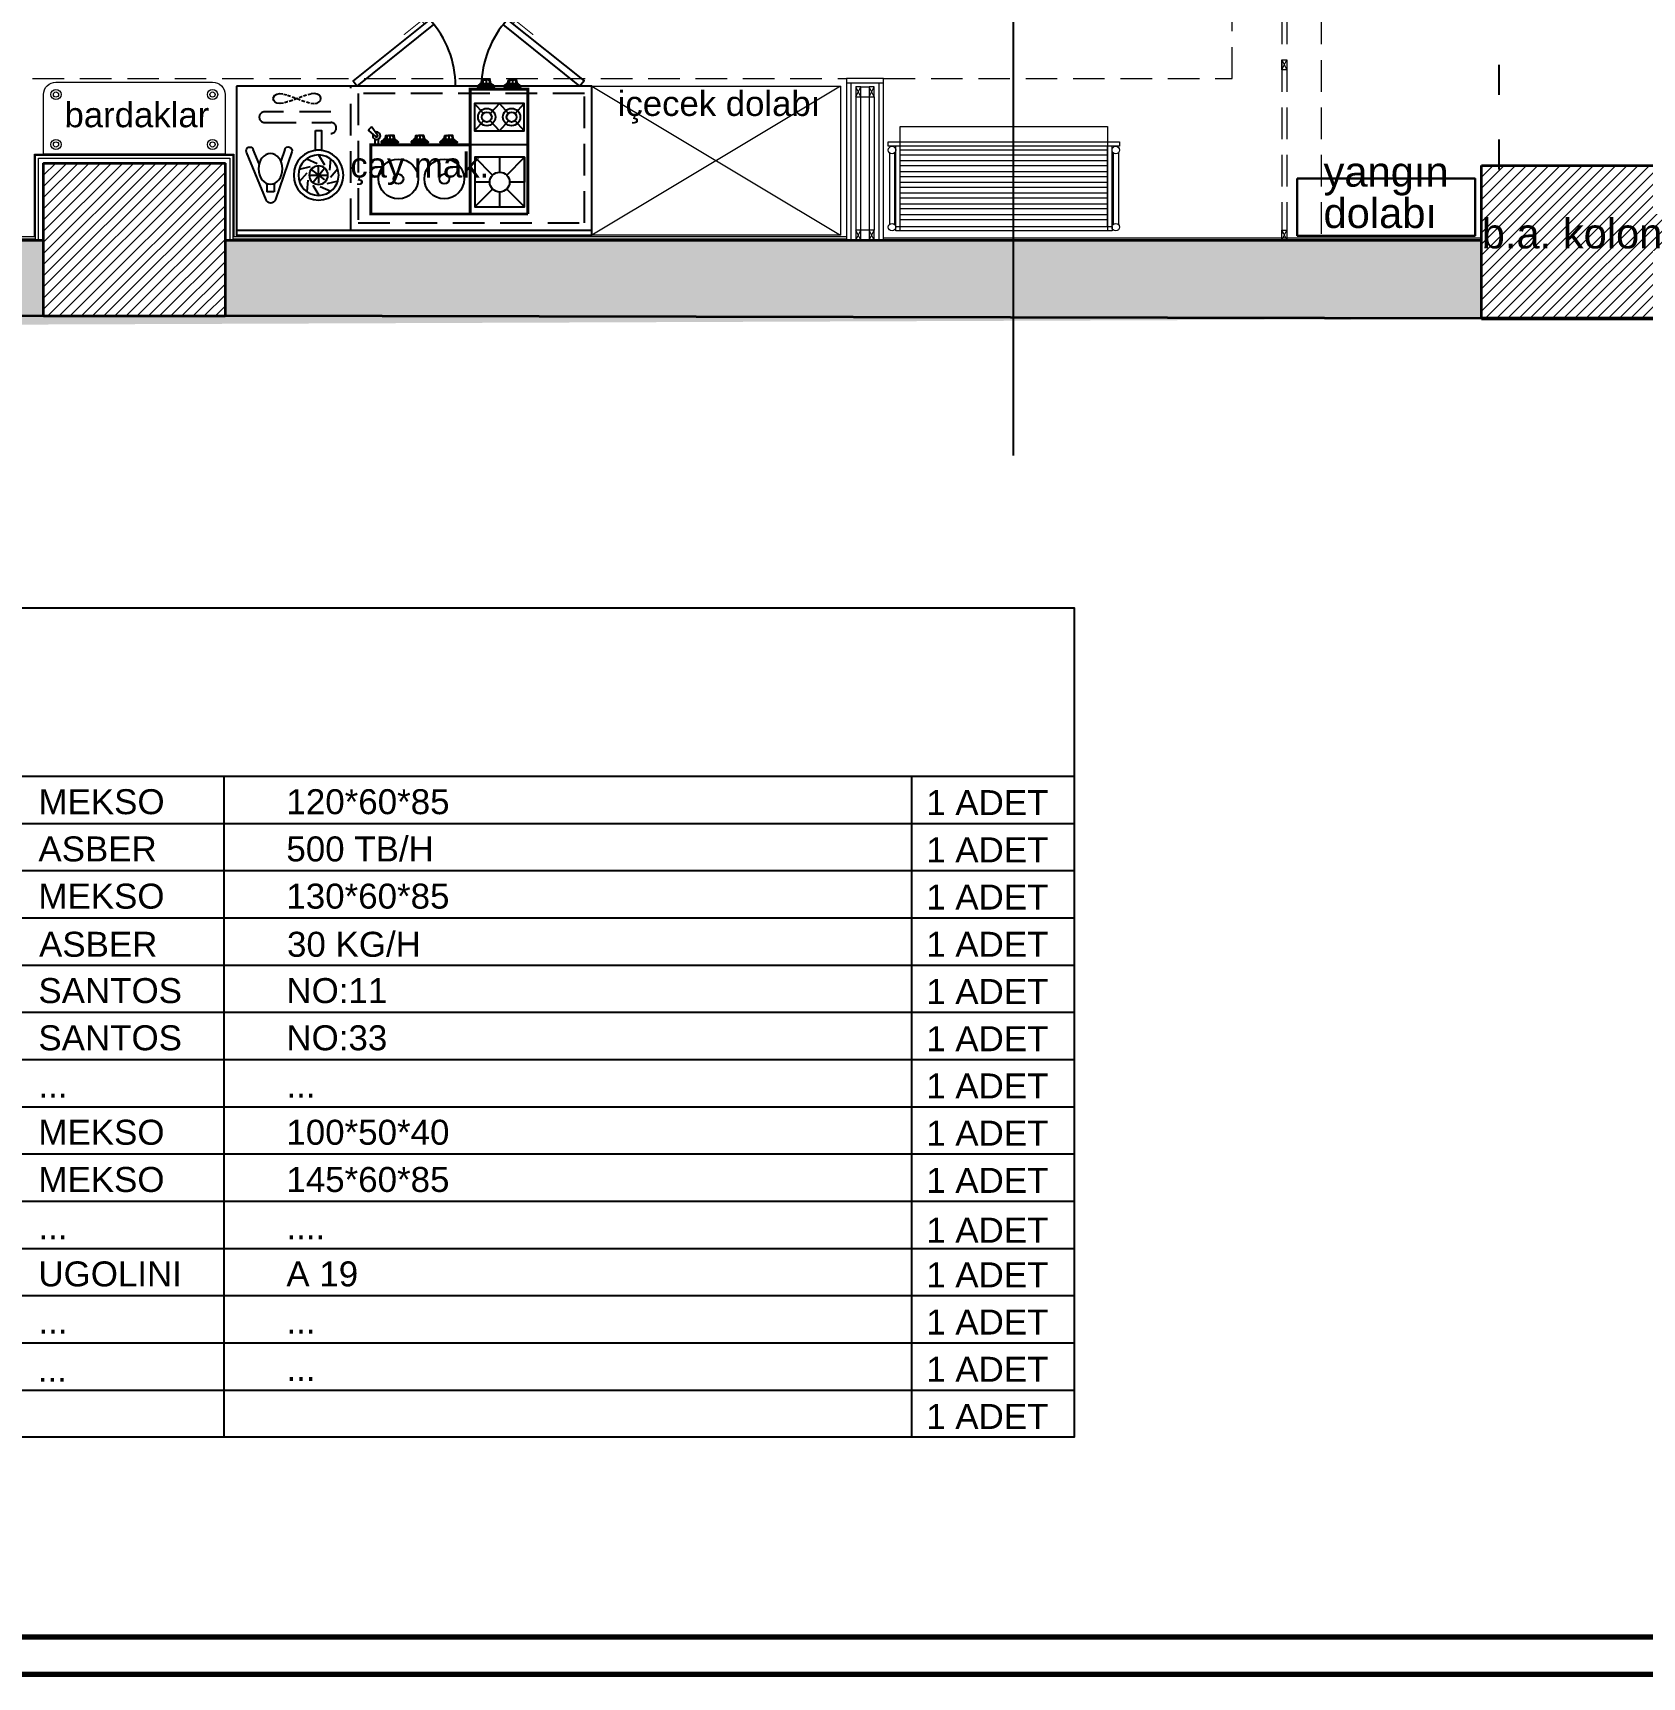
# Model space of a CAD drawing. Header units: millimetres. Extents: x 54215 to 67697, y 23496 to 56611.
# Drawn here: x 57017 to 57665, y 54333 to 54995 of the extents above; entities that cross this region are included whole.
import ezdxf

# ---------------------------------------------------------------- set-up
doc = ezdxf.new("R2010")
doc.units = ezdxf.units.MM
doc.linetypes.add('ACAD_ISO03W100', pattern=[30, 12, -18])
doc.linetypes.add('DASHED', pattern=[19.05, 12.7, -6.35])
for name, color, linetype, lineweight in [('- 0.09', 9, 'Continuous', 9), ('- 0.25', 43, 'Continuous', 25), ('- 0.30', 6, 'Continuous', 30), ('- 0.50', 30, 'Continuous', 50), ('END.MUTFAK', 135, 'Continuous', 25), ('no3_ahsap gorunus on ince', 32, 'Continuous', 13), ('no3_ahşap gorunus on kalın', 22, 'Continuous', 15), ('no3_cam kesit on', 131, 'Continuous', 18), ('no3_duvar kaplama', 8, 'Continuous', 0), ('no3_duvar mevcut', 4, 'Continuous', 35), ('no3_kutu profil gorunus', 8, 'Continuous', 0), ('no3_kutuprofil kesit', 74, 'Continuous', 18), ('no3_paslanmaz gorunus arka', 173, 'Continuous', 13), ('no3_tefriş izdüşüm', 87, 'Continuous', 15), ('t_yazı', 154, 'Continuous', 25), ('YAZI', 8, 'Continuous', 13)]:
    doc.layers.add(name, color=color, linetype=linetype, lineweight=lineweight)
for name, color, linetype in [('-DWG_ANA', 7, 'Continuous'), ('-DWG_DETAY1', 7, 'Continuous'), ('-DWG_DETAY2', 7, 'Continuous'), ('ANTET', 151, 'Continuous'), ('Kıtc-002 Çizgi', 7, 'Continuous'), ('Kıtc-041 İstif Rafı', 7, 'Continuous'), ('S2000-002 Çizgi', 7, 'Continuous')]:
    doc.layers.add(name, color=color, linetype=linetype)
doc.layers.add('0 rölöve', color=7, linetype='Continuous', true_color=0xf1380e)
doc.layers.add('no3_ahsap kesit on', color=7, linetype='Continuous', lineweight=20, true_color=0xfca103)
doc.layers.add('no3_alçıpan kesit', color=7, linetype='Continuous', lineweight=20, true_color=0xf5003d)
doc.styles.add('lst_area', font='arial.ttf')
doc.styles.get("Standard").update_dxf_attribs({"font": 'arial.ttf'})

# ---------------------------------------------------------------- blocks, each defined once
blk = doc.blocks.new('A$C7D36761A')
at = {"layer": 'S2000-002 Çizgi'}
for points in [[(0, 20.47), (6.62, 1.21, 0.691141), (10.36, 1.1), (18.29, 20.3)], [(2.84, 21.45), (4.45, 16.75, 0.691141)]]:
    blk.add_lwpolyline(points, format="xyb", dxfattribs=at)
for points in [[(13.14, 15.69), (15.51, 21.45)], [(7.07, 7.73), (7.07, 4.38)], [(10.07, 7.71), (10.07, 4.38)], [(7.07, 4.38), (10.07, 4.38)]]:
    blk.add_lwpolyline(points, dxfattribs=at)
for centre, start, end in [((1.42, 20.96), 18.97681, 198.97681), ((16.9, 20.88), 337.5765, 157.5765)]:
    blk.add_arc(centre, 1.5, start, end, dxfattribs=at)
blk.add_ellipse((8.6, 13.59), major_axis=(0, -6.18), ratio=0.781319, dxfattribs=at)
blk = doc.blocks.new('A$C4AF1199D')
at = {"layer": 'S2000-002 Çizgi'}
for points in [[(2.4, 20.6), (5.42, 17.12)], [(5.4, 24.63), (5.79, 20.04)], [(12.59, 19.94), (7.13, 15.7)], [(7.66, 20.97), (12.41, 15.17)], [(10.19, 26.12), (7.81, 22.18)], [(10.18, 21.16), (10, 14.25)], [(14.95, 24.51), (10.7, 22.72)], [(17.85, 20.42), (13.36, 21.46)], [(2.34, 15.58), (6.83, 14.54)], [(5.24, 11.49), (9.49, 13.28)], [(6.25, 18), (13.75, 18)], [(10, 9.88), (12.38, 13.82)], [(14.79, 11.37), (14.4, 15.96)], [(17.79, 15.4), (14.77, 18.88)]]:
    blk.add_lwpolyline(points, dxfattribs=at)
blk.add_lwpolyline([(8.75, 0), (11.25, 0), (11.25, 8), (8.75, 8)], close=True, dxfattribs=at)
for radius in [10, 8.12, 3.75]:
    blk.add_circle((10, 18), radius, dxfattribs=at)
blk = doc.blocks.new('A$C5997760D')
at = {"layer": 'Kıtc-002 Çizgi'}
blk.add_line((143, 84.83), (0, 84.83), dxfattribs=at)
for points in [[(143, 26.83), (143, 86.83), (0, 86.83), (0, 26.83)], [(34.05, 0), (3.15, 24.77), (4.8, 26.83), (35.7, 2.06)], [(65.2, 0), (96.1, 24.77), (94.44, 26.83), (63.55, 2.06)]]:
    blk.add_lwpolyline(points, close=True, dxfattribs=at)
at = {"layer": 'Kıtc-002 Çizgi', "linetype": 'DASHED'}
blk.add_lwpolyline([(94, 81.83), (3, 81.83), (3, 29.83), (94, 29.83)], close=True, dxfattribs=at)
blk.add_lwpolyline([(97, 84.83), (97, 26.83)], dxfattribs=at)
for points in [[(131.67, 41.51), (105, 41.51, -1), (105, 45.86)], [(105, 37.17), (131.67, 37.17, 1), (131.67, 41.51)]]:
    blk.add_lwpolyline(points, format="xyb", dxfattribs=at)
at = {"layer": 'Kıtc-002 Çizgi', "linetype": 'DASHED', "ltscale": 0.1}
blk.add_lwpolyline([(125.56, 29.86), (124.1, 30.03), (122.4, 30.48), (120.54, 31.12), (118.59, 31.86), (116.64, 32.59), (114.78, 33.23), (113.07, 33.69), (111.62, 33.86), (110.47, 33.69), (109.66, 33.23), (109.17, 32.59), (109, 31.86), (109.17, 31.12), (109.66, 30.48), (110.47, 30.03), (111.62, 29.86), (113.07, 30.03), (114.78, 30.48), (116.64, 31.12), (118.59, 31.86), (120.54, 32.59), (122.4, 33.23), (124.1, 33.69), (125.56, 33.86), (126.7, 33.69), (127.52, 33.23), (128.01, 32.59), (128.17, 31.86), (128.01, 31.12), (127.52, 30.48), (126.7, 30.03)], close=True, dxfattribs=at)
at = {"layer": 'Kıtc-002 Çizgi', "const_width": 0.44}
for points in [[(31.79, 1.81), (30.72, 0.48), (25.05, 5.03), (23.6, 6.19)], [(67.46, 1.81), (68.52, 0.48), (74.19, 5.03), (75.64, 6.19)]]:
    blk.add_lwpolyline(points, dxfattribs=at)
at = {"layer": 'Kıtc-002 Çizgi'}
for centre, start, end in [((4.8, 26.83), 317.45675, 0), ((94.44, 26.83), 180, 222.54325)]:
    blk.add_arc(centre, 39.6, start, end, dxfattribs=at)
blk = doc.blocks.new('ÇO3')
at = {"layer": '-DWG_ANA', "color": 0, "const_width": 1.2}
for points in [[(0, 50.22), (63.21, 50.22), (63.21, 22.34), (23.21, 22.34), (23.21, 27.22)], [(0, 50.22), (0, 0), (23.21, 0), (23.21, 22.34)], [(23.21, 27.22), (23.21, 50.22)]]:
    blk.add_lwpolyline(points, dxfattribs=at)
at = {"layer": '-DWG_DETAY1', "color": 0}
for points in [[(1.38, 47.38), (1.38, 27.38), (21.38, 27.38), (21.38, 47.38), (1.38, 47.38), (8.55, 40.21)], [(15.38, 37.38), (21.38, 37.38), (21.38, 47.38), (11.38, 47.38), (11.38, 41.38)], [(21.38, 47.38), (14.21, 40.21)], [(8.55, 34.55), (1.38, 27.38), (1.38, 37.38), (7.38, 37.38)], [(8.55, 34.55), (1.38, 27.38), (1.38, 37.38), (7.38, 37.38)], [(11.38, 33.38), (11.38, 28.38), (11.38, 27.38)], [(14.21, 34.55), (21.38, 27.38)], [(0, 22.34), (23.21, 22.34)], [(1.49, 5.77), (21.49, 5.77), (21.49, 16.77), (1.49, 16.77), (1.49, 5.77), (11.49, 5.77), (11.49, 5.77)], [(1.49, 16.77), (5.2, 12.68)], [(11.49, 16.77), (7.85, 12.77)], [(17.85, 12.77), (21.49, 16.77), (11.49, 16.77), (15.2, 12.68)], [(17.85, 12.77), (21.49, 16.77), (11.49, 16.77), (15.2, 12.68)], [(11.49, 16.77), (11.49, 16.77)], [(5.16, 9.81), (1.49, 5.77)], [(7.89, 9.72), (11.49, 5.77), (15.16, 9.81)], [(17.89, 9.72), (21.49, 5.77)]]:
    blk.add_lwpolyline(points, dxfattribs=at)
for centre, radius in [((11.38, 37.38), 4), ((33.65, 36.11), 8), ((52.13, 36.11), 8)]:
    blk.add_circle(centre, radius, dxfattribs=at)
at = {"layer": '-DWG_DETAY2', "color": 0}
for points in [[(34.23, 21.3), (28.39, 21.31), (28.96, 20.76), (34.13, 20.75), (34.96, 20.77), (35.4, 21.32)], [(33.4, 20.61), (29.22, 20.61), (29.66, 20.19), (31.4, 20.19), (34.13, 20.17), (34.57, 20.62)], [(45.84, 21.3), (40, 21.31), (40.57, 20.76), (45.74, 20.75), (46.57, 20.77), (47.01, 21.32)], [(45.02, 20.61), (40.83, 20.61), (41.27, 20.19), (43.01, 20.19), (45.74, 20.17), (46.19, 20.62)], [(57.88, 21.3), (52.04, 21.31), (52.61, 20.76), (57.78, 20.75), (58.6, 20.77), (59.05, 21.32)], [(57.05, 20.61), (52.87, 20.61), (53.31, 20.19), (55.05, 20.19), (57.78, 20.17), (58.22, 20.62)], [(8.54, -1.1), (2.71, -1.1), (3.27, -1.64), (8.45, -1.65), (9.27, -1.64), (9.71, -1.08)], [(7.72, -1.79), (3.53, -1.79), (3.97, -2.21), (5.71, -2.21), (8.45, -2.23), (8.89, -1.78)], [(19.2, -1.1), (13.37, -1.1), (13.93, -1.64), (19.11, -1.65), (19.93, -1.64), (20.37, -1.08)], [(18.38, -1.79), (14.19, -1.79), (14.63, -2.21), (16.37, -2.21), (19.11, -2.23), (19.55, -1.78)]]:
    blk.add_lwpolyline(points, close=True, dxfattribs=at)
for points in [[(29.91, 20.2), (30.23, 18.68), (32.09, 18.68)], [(30.65, 18.83), (30.42, 20.18)], [(31.85, 18.82), (31.85, 20.19)], [(33.79, 20.18), (33.48, 18.68), (32.09, 18.68)], [(33.05, 18.83), (33.27, 20.18)], [(41.52, 20.2), (41.84, 18.68), (43.7, 18.68)], [(42.26, 18.83), (42.03, 20.18)], [(43.46, 18.82), (43.46, 20.19)], [(45.4, 20.18), (45.09, 18.68), (43.7, 18.68)], [(44.66, 18.83), (44.88, 20.18)], [(53.56, 20.2), (53.88, 18.68), (55.74, 18.68)], [(54.3, 18.83), (54.07, 20.18)], [(55.5, 18.82), (55.5, 20.19)], [(57.44, 20.18), (57.13, 18.68), (55.74, 18.68)], [(56.69, 18.83), (56.92, 20.18)], [(60.3, 20.1), (60.31, 22.34)], [(61.54, 20.1), (61.55, 22.34)], [(31.85, 18.68), (31.85, 18.68)], [(33.02, 18.68), (33.02, 18.68)], [(43.46, 18.68), (43.46, 18.68)], [(44.63, 18.68), (44.63, 18.68)], [(55.5, 18.68), (55.5, 18.68)], [(56.67, 18.68), (56.67, 18.68)], [(4.23, -2.21), (4.55, -3.73), (6.4, -3.72)], [(4.97, -3.58), (4.73, -2.23)], [(6.16, -3.58), (6.16, -2.21)], [(6.16, -3.73), (6.16, -3.72)], [(8.11, -2.23), (7.8, -3.72), (6.4, -3.72)], [(7.33, -3.73), (7.34, -3.72)], [(7.36, -3.57), (7.59, -2.22)], [(14.89, -2.21), (15.2, -3.73), (17.06, -3.72)], [(15.63, -3.58), (15.39, -2.23)], [(16.82, -3.58), (16.82, -2.21)], [(16.82, -3.73), (16.82, -3.72)], [(18.77, -2.23), (18.46, -3.72), (17.06, -3.72)], [(17.99, -3.73), (17.99, -3.72)], [(18.02, -3.57), (18.25, -2.22)]]:
    blk.add_lwpolyline(points, dxfattribs=at)
blk.add_lwpolyline([(61.16, 19.13, 0.419508), (60.49, 18.47), (62.86, 15.29, 0.208017), (64.21, 16.63), (61.16, 19.13)], format="xyb", dxfattribs=at)
for centre, radius in [((33.65, 36.11), 2), ((52.13, 36.11), 2), ((6.58, 11.22), 3.5), ((16.58, 11.22), 3.5), ((6.58, 11.22), 2), ((16.58, 11.22), 2)]:
    blk.add_circle(centre, radius, dxfattribs=at)
for centre, radius, start, end in [((60.92, 18.7), 1.55, 339.02572, 288.66953), ((30.11, 19.69), 1.02, 277.06542, 302.58422), ((31.25, 20.02), 1.33, 243.22105, 296.49232), ((32.44, 20.02), 1.33, 243.59222, 296.86348), ((33.59, 19.69), 1.02, 237.50031, 263.01912), ((41.72, 19.69), 1.02, 277.06542, 302.58422), ((42.87, 20.02), 1.33, 243.22105, 296.49232), ((44.05, 20.02), 1.33, 243.59222, 296.86348), ((45.2, 19.69), 1.02, 237.50031, 263.01912), ((53.75, 19.69), 1.02, 277.06542, 302.58422), ((54.9, 20.02), 1.33, 243.22105, 296.49232), ((56.09, 20.02), 1.33, 243.59222, 296.86348), ((57.24, 19.69), 1.02, 237.50031, 263.01912), ((60.92, 18.7), 0.549, 23.39968, 245.78346), ((4.42, -2.72), 1.02, 277.06542, 302.58422), ((5.57, -2.38), 1.33, 243.22105, 296.49232), ((6.76, -2.38), 1.33, 243.59222, 296.86348), ((7.91, -2.72), 1.02, 237.50031, 263.01912), ((15.08, -2.72), 1.02, 277.06542, 302.58422), ((16.23, -2.38), 1.33, 243.22105, 296.49232), ((17.42, -2.38), 1.33, 243.59222, 296.86348), ((18.57, -2.72), 1.02, 237.50031, 263.01912)]:
    blk.add_arc(centre, radius, start, end, dxfattribs=at)
blk = doc.blocks.new('plan girişblok')
at = {"layer": '- 0.09'}
h = blk.add_hatch(dxfattribs=at)
h.set_pattern_fill('ANSI31', color=256)
h.set_pattern_definition([(45, (2446.458, 1691.4684), (-2.245064, 2.245064), [])])
h.paths.add_polyline_path([(3742.07, 3361.46), (3669.07, 3361.46), (3669.07, 3299.96), (3742.07, 3299.96)])
h.paths.add_polyline_path([(4427.57, 3356.96), (4354.07, 3356.96), (4354.07, 3295.46), (4427.57, 3295.46)])
h.paths.add_polyline_path([(5009.07, 3355.96), (4935.57, 3355.96), (4935.57, 3294.46), (5009.07, 3294.46)])
h.paths.add_polyline_path([(5006.07, 2568.46), (4933.07, 2568.46), (4933.07, 2506.96), (5006.07, 2506.96)])
h.paths.add_polyline_path([(4427.57, 2569.46), (4354.57, 2569.46), (4354.57, 2507.96), (4427.57, 2507.96)])
h.paths.add_polyline_path([(3742.07, 2563.46), (3669.07, 2563.46), (3669.07, 2501.96), (3742.07, 2501.96)])
at = {"layer": 'no3_duvar kaplama'}
h = blk.add_hatch(color=256, dxfattribs=at)
h.dxf.hatch_style = 1
h.paths.add_polyline_path([(3669.07, 2563.46), (3687.07, 2563.46), (3669.07, 2563.46), (3669.07, 2501.96), (3687.07, 2501.96), (5226.73, 2507.87), (5230.28, 3355.96), (3742.07, 3356.96), (3687.07, 3361.46), (3669.07, 3361.46), (3669.07, 3293.96), (3687.07, 3293.96), (3687.07, 3299.96), (3669.07, 3299.96), (3669.07, 3361.46), (3742.07, 3361.46), (3742.07, 3321.96), (4354.07, 3321.96), (4354.07, 3356.96), (4427.57, 3356.96), (4427.57, 3322.96), (4935.57, 3322.96), (4935.57, 3355.96), (5009.07, 3355.96), (5009.07, 3318.96), (5144.57, 3318.96), (5144.57, 3310.46), (5191.07, 3310.46), (5191.07, 2572.96), (5169.13, 2572.96), (5169.13, 2538.46), (5006.07, 2538.46), (5006.07, 2506.96), (4933.07, 2506.96), (4933.07, 2538.46), (4427.57, 2538.46), (4427.57, 2507.96), (4354.57, 2507.96), (4354.57, 2538.46), (3742.07, 2538.46), (3742.07, 2501.96), (3669.07, 2501.96)])
h.paths.add_polyline_path([(5191.07, 2684.86), (5191.07, 2661.57), (5203.3, 2661.57), (5203.3, 2684.86)], flags=17)
at = {"layer": '- 0.50'}
blk.add_line((4933.07, 2506.96), (5006.07, 2506.96), dxfattribs=at)
at = {"layer": 'no3_ahsap kesit on'}
for p, q in [((4692.53, 2603.46), (4677.53, 2603.46)), ((4677.53, 2603.46), (4677.53, 2538.46)), ((4692.53, 2601.66), (4677.53, 2601.66)), ((4679.33, 2601.66), (4679.33, 2538.46))]:
    blk.add_line(p, q, dxfattribs=at)
for points in [[(4692.53, 2538.46), (4692.53, 2603.46), (4677.53, 2603.46)], [(4690.73, 2538.46), (4690.73, 2601.66), (4677.53, 2601.66)]]:
    blk.add_lwpolyline(points, dxfattribs=at)
at = {"layer": 'no3_alçıpan kesit'}
for points in [[(4351.37, 2538.46), (4351.37, 2572.66), (4430.77, 2572.66), (4430.77, 2538.46)], [(4352.57, 2538.46), (4352.57, 2571.46), (4429.57, 2571.46), (4429.57, 2538.46)]]:
    blk.add_lwpolyline(points, dxfattribs=at)
at = {"layer": 'no3_cam kesit on'}
blk.add_lwpolyline([(4350.97, 2539.96), (4350.97, 2573.06), (4431.17, 2573.06), (4431.17, 2539.96)], dxfattribs=at)
at = {"layer": 'no3_duvar kaplama', "linetype": 'DASHED'}
for p, q in [((4832.77, 2603.46), (4832.77, 2934.26)), ((4083.48, 2603.46), (4677.53, 2603.46)), ((4692.53, 2603.46), (4832.77, 2603.46))]:
    blk.add_line(p, q, dxfattribs=at)
at = {"layer": 'no3_duvar kaplama'}
for p, q in [((4083.48, 2539.96), (4351.37, 2539.96)), ((4083.48, 2538.96), (4351.37, 2538.96)), ((4430.77, 2539.96), (4677.53, 2539.96)), ((4430.77, 2538.96), (4677.53, 2538.96)), ((4692.53, 2539.46), (4933.07, 2539.46))]:
    blk.add_line(p, q, dxfattribs=at)
at = {"layer": 'no3_duvar mevcut'}
for p, q in [((4354.57, 2507.96), (4354.57, 2569.46)), ((4354.57, 2569.46), (4427.57, 2569.46)), ((4427.57, 2569.46), (4427.57, 2507.96)), ((4933.07, 2506.96), (4933.07, 2568.46)), ((4933.07, 2568.46), (5006.07, 2568.46)), ((3742.07, 2538.46), (4354.57, 2538.46)), ((4427.57, 2538.46), (4933.07, 2538.46)), ((4354.57, 2507.96), (3742.07, 2501.96)), ((4354.57, 2507.96), (4427.57, 2507.96)), ((4933.07, 2506.96), (4427.57, 2507.96))]:
    blk.add_line(p, q, dxfattribs=at)
at = {"layer": 'no3_kutu profil gorunus'}
for p, q in [((4683.33, 2600.16), (4686.73, 2600.16)), ((4681.33, 2596.16), (4681.33, 2542.46)), ((4688.73, 2596.16), (4688.73, 2542.46))]:
    blk.add_line(p, q, dxfattribs=at)
blk.add_lwpolyline([(4683.33, 2596.16), (4686.73, 2596.16), (4686.73, 2542.46), (4683.33, 2542.46)], close=True, dxfattribs=at)
at = {"layer": 'no3_kutuprofil kesit'}
for p, q in [((4681.33, 2596.16), (4683.33, 2600.16)), ((4683.33, 2596.16), (4681.33, 2600.16)), ((4686.73, 2596.16), (4688.73, 2600.16)), ((4688.73, 2596.16), (4686.73, 2600.16)), ((4681.33, 2538.46), (4683.33, 2542.46)), ((4683.33, 2538.46), (4681.33, 2542.46)), ((4686.73, 2538.46), (4688.73, 2542.46)), ((4688.73, 2538.46), (4686.73, 2542.46))]:
    blk.add_line(p, q, dxfattribs=at)
for points in [[(4681.33, 2596.16), (4683.33, 2596.16), (4683.33, 2600.16), (4681.33, 2600.16)], [(4686.73, 2596.16), (4688.73, 2596.16), (4688.73, 2600.16), (4686.73, 2600.16)], [(4681.33, 2538.46), (4683.33, 2538.46), (4683.33, 2542.46), (4681.33, 2542.46)], [(4686.73, 2538.46), (4688.73, 2538.46), (4688.73, 2542.46), (4686.73, 2542.46)]]:
    blk.add_lwpolyline(points, close=True, dxfattribs=at)
at = {"layer": 'no3_tefriş izdüşüm', "linetype": 'DASHED'}
for p, q in [((4852.77, 2744.26), (4852.77, 2539.76)), ((4854.77, 2744.26), (4854.77, 2539.76)), ((4868.47, 2744.26), (4868.47, 2538.46)), ((4852.77, 2611.06), (4854.77, 2607.06)), ((4852.77, 2607.06), (4854.77, 2611.06)), ((4852.77, 2542.46), (4854.77, 2538.46)), ((4852.77, 2538.46), (4854.77, 2542.46))]:
    blk.add_line(p, q, dxfattribs=at)
for points in [[(4854.77, 2607.06), (4852.77, 2607.06), (4852.77, 2611.06), (4854.77, 2611.06)], [(4854.77, 2538.46), (4852.77, 2538.46), (4852.77, 2542.46), (4854.77, 2542.46)]]:
    blk.add_lwpolyline(points, close=True, dxfattribs=at)
at = {"layer": '0 rölöve'}
blk.add_text('b.a. kolon', height=12, dxfattribs=at).set_placement((4933.12, 2535.15))
blk = doc.blocks.new('ekmekrafıüstttt')
at = {"layer": 'no3_ahşap gorunus on kalın'}
for p, q in [((1429.43, 4409.46), (1429.43, 4377.26)), ((1431.23, 4409.46), (1431.23, 4377.26)), ((1514.63, 4409.46), (1514.63, 4377.26)), ((1516.43, 4409.46), (1516.43, 4377.26))]:
    blk.add_line(p, q, dxfattribs=at)
for points in [[(1429.43, 4411.26), (1516.43, 4411.26), (1516.43, 4409.46), (1429.43, 4409.46)], [(1426.43, 4377.26), (1519.43, 4377.26), (1519.43, 4375.46), (1426.43, 4375.46)]]:
    blk.add_lwpolyline(points, close=True, dxfattribs=at)
at = {"layer": 'no3_duvar kaplama'}
for p, q in [((1431.23, 4406.79, 2), (1514.63, 4406.79, 2)), ((1431.23, 4404.79, 2), (1514.63, 4404.79, 2)), ((1431.23, 4402.46, 2), (1514.63, 4402.46, 2)), ((1431.23, 4400.47, 2), (1514.63, 4400.47, 2)), ((1431.23, 4398.13, 2), (1514.63, 4398.13, 2)), ((1431.23, 4396.13, 2), (1514.63, 4396.13, 2)), ((1431.23, 4393.8, 2), (1514.63, 4393.8, 2)), ((1431.23, 4391.8, 2), (1514.63, 4391.8, 2)), ((1431.23, 4389.47, 2), (1514.63, 4389.47, 2)), ((1431.23, 4387.47, 2), (1514.63, 4387.47, 2)), ((1431.23, 4385.14, 2), (1514.63, 4385.14, 2)), ((1431.23, 4383.14, 2), (1514.63, 4383.14, 2)), ((1431.23, 4380.81, 2), (1514.63, 4380.81, 2)), ((1431.23, 4378.81, 2), (1514.63, 4378.81, 2))]:
    blk.add_line(p, q, dxfattribs=at)
at = {"layer": 'no3_kutuprofil kesit'}
for p, q in [((1426.88, 4379.83), (1426.88, 4408.68)), ((1428.98, 4379.83), (1428.98, 4408.68)), ((1516.88, 4379.83), (1516.88, 4408.68)), ((1518.98, 4379.83), (1518.98, 4408.68))]:
    blk.add_line(p, q, dxfattribs=at)
for centre in [(1427.93, 4409.76), (1517.93, 4409.76), (1427.93, 4378.76), (1517.93, 4378.76)]:
    blk.add_circle(centre, 1.5, dxfattribs=at)

msp = doc.modelspace()

# ---------------------------------------------------------------- linework, layer by layer
at = {"layer": '- 0.25', "linetype": 'ACAD_ISO03W100'}
msp.add_line((57607.264, 54940.093), (57607.264, 55666.093), dxfattribs=at)
at = {"layer": '- 0.30'}
msp.add_lwpolyline([(57526.13, 54936.349), (57597.63, 54936.349), (57597.63, 54913.349), (57526.13, 54913.349)], close=True, dxfattribs=at)
msp.add_line((57411.96, 54824.899), (57411.96, 55779.894))
at = {"color": 252, "const_width": 2.135}
for points in [[(58557.476, 54334.49), (55067.754, 54334.49), (55067.754, 56134.49), (58557.476, 56134.49), (58557.476, 54995.442, -0.4142136), (58532.389, 54970.355), (58153.583, 54970.355, 0.4142136), (58143.549, 54960.321), (58143.549, 54716.483, 0.4142136), (58153.583, 54706.448), (58532.389, 54706.448, -0.4142136), (58557.476, 54681.362), (58557.476, 54334.49)], [(58542.424, 54995.442, -0.4142136), (58532.389, 54985.407), (58153.583, 54985.407, 0.4142136), (58128.497, 54960.321), (58128.497, 54716.483, 0.4142136), (58153.583, 54691.397), (58532.389, 54691.397, -0.4142136), (58542.424, 54681.362), (58542.424, 54349.542), (55082.806, 54349.542), (55082.806, 56119.438), (58542.424, 56119.438), (58542.424, 54995.442)]]:
    msp.add_lwpolyline(points, format="xyb", dxfattribs=at)
msp.add_lwpolyline([(56533.924, 54763.672), (57436.424, 54763.672), (57436.424, 54429.944), (56533.924, 54429.944)], close=True)
at = {"layer": '0 rölöve'}
msp.add_line((57342.72, 54911.593), (57096.764, 54911.593), dxfattribs=at)
msp.add_lwpolyline([(57021.764, 54911.593), (57021.764, 54942.593), (57094.764, 54942.593), (57094.764, 54911.593)], dxfattribs=at)
at = {"layer": 'ANTET', "color": 252}
for points in [[(56533.924, 54695.944), (57436.424, 54695.944)], [(56533.924, 54676.944), (57436.424, 54676.944)], [(56533.924, 54657.944), (57436.424, 54657.944)], [(56533.924, 54638.944), (57436.424, 54638.944)], [(56533.924, 54619.944), (57436.424, 54619.944)], [(56533.924, 54600.944), (57436.424, 54600.944)], [(56533.924, 54600.944), (57436.424, 54600.944)], [(56533.924, 54581.944), (57436.424, 54581.944)], [(56533.924, 54562.944), (57436.424, 54562.944)], [(56533.924, 54543.944), (57436.424, 54543.944)], [(56533.924, 54524.944), (57436.424, 54524.944)], [(56533.924, 54505.944), (57436.424, 54505.944)], [(56533.924, 54486.944), (57436.424, 54486.944)], [(56533.924, 54467.944), (57436.424, 54467.944)], [(56533.924, 54448.944), (57436.424, 54448.944)]]:
    msp.add_lwpolyline(points, dxfattribs=at)
at = {"layer": 'ANTET', "color": 9}
for points in [[(57094.424, 54429.944), (57094.424, 54695.944)], [(57371.033, 54429.944), (57371.033, 54695.944)]]:
    msp.add_lwpolyline(points, dxfattribs=at)
at = {"layer": 'no3_ahsap gorunus on ince'}
msp.add_lwpolyline([(57026.764, 54975.193), (57089.764, 54975.193, -0.4142136), (57094.764, 54970.193), (57094.764, 54946.193), (57021.764, 54946.193), (57021.764, 54970.193, -0.4142136)], format="xyb", close=True, dxfattribs=at)
at = {"layer": 'no3_ahsap gorunus on ince', "elevation": -2}
msp.add_lwpolyline([(57366.384, 54915.356), (57366.384, 54957.356), (57449.784, 54957.356), (57449.784, 54915.356)], close=True, dxfattribs=at)
at = {"layer": 'no3_kutuprofil kesit'}
for centre, radius in [((57026.764, 54970.193), 2.05), ((57026.764, 54970.193), 1.05), ((57089.764, 54970.193), 2.05), ((57089.764, 54970.193), 1.05), ((57026.764, 54950.117), 2.05), ((57026.764, 54950.117), 1.05), ((57089.764, 54950.117), 2.05), ((57089.764, 54950.117), 1.05)]:
    msp.add_circle(centre, radius, dxfattribs=at)
at = {"layer": 'no3_paslanmaz gorunus arka'}
for p, q in [((57242.364, 54973.593), (57342.364, 54913.593)), ((57342.364, 54973.593), (57242.364, 54913.593))]:
    msp.add_line(p, q, dxfattribs=at)
msp.add_lwpolyline([(57242.364, 54973.593), (57342.364, 54973.593), (57342.364, 54913.593), (57242.364, 54913.593)], close=True, dxfattribs=at)

# ---------------------------------------------------------------- block references
at = {"layer": '0 rölöve'}
msp.add_blockref('plan girişblok', (52667.195, 52373.134), dxfattribs=at)
at = {"layer": '0 rölöve', "rotation": 180}
msp.add_blockref('ekmekrafıüstttt', (58881.016, 59326.612, -2), dxfattribs=at)
at = {"layer": 'END.MUTFAK', "extrusion": (0, 0, -1), "xscale": -1, "zscale": -1, "rotation": 180}
msp.add_blockref('ÇO3', (-57216.632, 54972.347), dxfattribs=at)
at = {"layer": 'Kıtc-041 İstif Rafı', "extrusion": (0, 0, -1), "xscale": -1, "zscale": -1, "rotation": 180}
msp.add_blockref('A$C5997760D', (-57242.364, 55000.424), dxfattribs=at)
at = {"layer": 'S2000-002 Çizgi', "xscale": -1, "rotation": 180}
msp.add_blockref('A$C4AF1199D', (57122.388, 54955.749, 0), dxfattribs=at)
at = {"layer": 'S2000-002 Çizgi', "xscale": -1}
msp.add_blockref('A$C7D36761A', (57121.641, 54926.685, 0), dxfattribs=at)

# ---------------------------------------------------------------- texts
at = {"layer": '0 rölöve'}
for s, p in [('yangın', (57536.675, 54933.138)), ('dolabı', (57536.675, 54916.495))]:
    msp.add_text(s, height=12, dxfattribs=at).set_placement(p)
at = {"layer": 't_yazı', "char_height": 10, "width": 307.91263, "attachment_point": 7}
for s, insert in [('içecek dolabı', (57252.746, 54958.498)), ('bardaklar', (57030.191, 54956.896)), ('çay mak.', (57145.165, 54933.726))]:
    msp.add_mtext(s, dxfattribs=dict(at, insert=insert))
at = {"layer": 'YAZI', "style": 'lst_area'}
for s, p in [('MEKSO', (57019.726, 54680.632)), ('120*60*85', (57119.476, 54680.632)), ('1 ADET', (57376.832, 54680.263)), ('ASBER', (57019.692, 54661.632)), ('500 TB/H', (57119.442, 54661.632)), ('1 ADET', (57376.832, 54661.263)), ('MEKSO', (57019.692, 54642.632)), ('130*60*85', (57119.442, 54642.632)), ('1 ADET', (57376.832, 54642.263)), ('ASBER', (57019.952, 54623.263)), ('30 KG/H', (57119.702, 54623.263)), ('1 ADET', (57376.832, 54623.263)), ('SANTOS', (57019.692, 54604.632)), ('NO:11', (57119.442, 54604.632)), ('1 ADET', (57376.832, 54604.263)), ('SANTOS', (57019.692, 54585.632)), ('NO:33', (57119.442, 54585.632)), ('1 ADET', (57376.832, 54585.263)), ('1 ADET', (57376.832, 54566.263)), ('...', (57019.692, 54566.632)), ('...', (57119.442, 54566.632)), ('MEKSO', (57019.692, 54547.632)), ('100*50*40', (57119.442, 54547.632)), ('1 ADET', (57376.832, 54547.263)), ('MEKSO', (57019.692, 54528.632)), ('145*60*85', (57119.442, 54528.632)), ('1 ADET', (57376.832, 54528.263)), ('1 ADET', (57376.832, 54508.229)), ('...', (57019.726, 54509.632)), ('....', (57119.476, 54509.632)), ('UGOLINI', (57019.692, 54490.632)), ('A 19', (57119.442, 54490.632)), ('1 ADET', (57376.832, 54490.263)), ('1 ADET', (57376.832, 54471.263)), ('...', (57019.692, 54471.632)), ('...', (57119.442, 54471.632)), ('1 ADET', (57376.832, 54452.263)), ('...', (57019.406, 54452.263)), ('...', (57119.442, 54452.632)), ('1 ADET', (57376.832, 54433.263))]:
    msp.add_text(s, height=10.0548, dxfattribs=at).set_placement(p)

doc.saveas('drawing.dxf')
